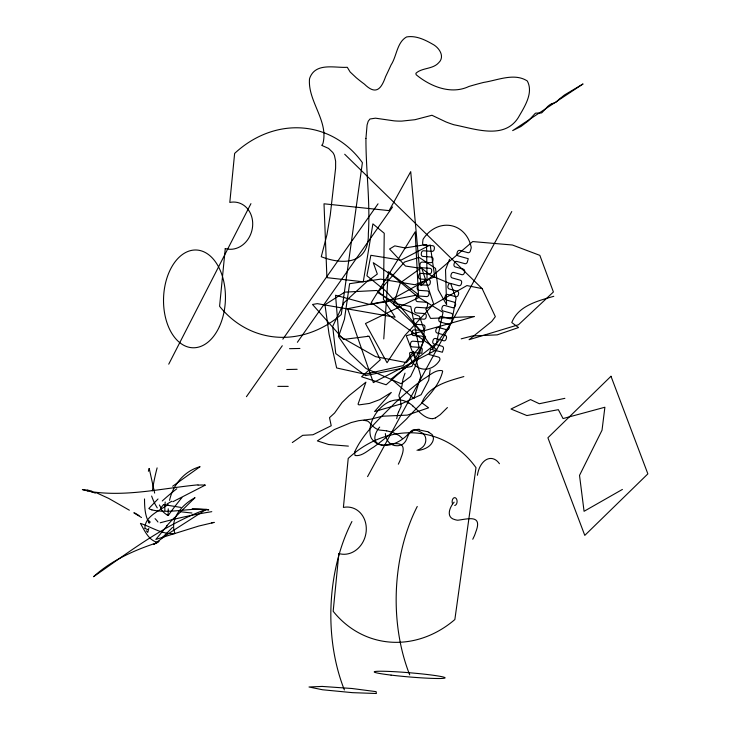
<?xml version="1.0" encoding="UTF-8"?>
<svg xmlns="http://www.w3.org/2000/svg" width="730" height="730" viewBox="0 0 730 730"><rect width="100%" height="100%" fill="white"/><g stroke="black" fill="none" stroke-linecap="round" stroke-linejoin="round"><path stroke-width="1.09" d="M144.513 498.946C144.576 507.076 144.878 515.918 149.239 523.054M383.761 338.939L388.397 271.679L418.637 294.728L347.635 308.708L373.34 382.611L436.786 349.67L371.287 302.53L415.178 231.848L418.618 297.594L365.474 323.545L387.055 362.728L404.849 335.499L433.638 303.999L421.566 267.6L400.405 282.802L393.488 304.547L419.458 316.336L424.385 330.517L422.643 343.428L414.932 367.299L410.598 376.443L401.026 383.706L366.086 368.541L350.044 353.329L338.528 336.658L344.423 319.329L349.606 283.696L380.713 279.134L414.932 284.727L434.724 276.825L430.189 244.97L400.98 260.154L370.867 255.308L366.898 275.757L385.723 291.024L397.777 303.99L410.762 306.509L419.175 347.717L406.455 362.609L375.576 356.66L338.893 335.873L335.545 295.248L369.234 304.364L387.603 301.645L427.068 279.891L426.53 244.504L405.031 247.945L394.802 245.873L389.546 249.012L405.478 266.048L422.013 268.512L430.946 275.584L450.812 283.842L456.067 298.497L451.441 322.852L432.771 348.84L420.215 330.58L394.392 304.83L376.844 290.476L344.752 292.137L324.969 304.72L329.057 334.139L336.649 367.966L364.936 374.216L403.115 365.648L413.636 351.358L420.827 376.315L413.91 398.562L391.225 378.961L436.412 343.328L443.019 312.404L417.159 296.362L393.023 275.995L373.267 262.69L377.328 274.051L366.478 282.008L344.031 302.676L332.688 326.447L335.754 353.557L365.557 375.585L411.884 366.387L425.636 336.932L399.237 305.359L377.729 292.575L404.548 262.015L419.111 257.362L435.536 268.421L438.183 289.71L446.596 304.684L445.528 269.772L449.525 259.296M168.247 508.81L168.128 515.143A5.63 3.34 -22.6 0 0 168.155 515.343L168.055 515.389M430.152 369.635L428.702 380.211L421.091 394.72L401.491 403.809L374.581 411.537L391.307 392.457L379.691 399.648L369.48 403.425L358.959 404.894L358.029 404.174L365.922 382.155L349.141 395.587L342.087 402.467L334.614 413.007L329.513 417.651L331.219 425.754L312.96 434.77L302.713 435.326L292.301 442.544M147.843 532.051L148.829 528.347M396.691 418.664L397.558 414.64A12.72 8.048 -88 0 1 398.571 411.939M405.004 373.176L402.923 379.326L402.02 385.504A11.707 7.4 -88 0 1 401.628 387L398.972 395.14A3.632 2.3 -88 0 0 399 396.189L400.177 399.739A17.356 10.977 -88 0 1 400.569 400.861L401.135 406.272L398.571 411.939M148.373 471.27L149.002 468.724M169.552 500.333C172.91 484.802 184.453 470.886 200.084 466.671L172.672 486.235M367.062 336.53L367.829 336.129M168.739 364.17L250.938 203.652M398.334 464.189L400.031 460.584A36.746 23.241 -88 0 0 401.235 457.208C408.435 439.232 394.154 443.776 383.396 445.163A30.988 19.601 -88 0 1 380.44 444.561C371.114 442.28 375.247 432.014 379.7 427.096M472.775 539.242L474.464 535.637A36.746 23.241 -88 0 0 475.668 532.27C482.868 514.294 468.587 518.838 457.829 520.225A30.988 19.601 -88 0 1 454.872 519.623C445.555 517.342 449.68 507.076 454.142 502.149M367.573 476.635L511.776 211.545M282.848 339.167L378.04 203.816M246.43 396.7L282.273 345.728M297.384 342.288L392.585 206.946M163.456 504.676L163.839 504.658A4.69 3.121 7.5 0 1 164.141 504.713L180.876 507.414M160.545 508.308L163.182 505.023A8.012 5.229 4.6 0 1 163.356 504.813M378.386 410.178C372.692 417.14 368.44 426.493 370.393 435.627A12.711 9.919 -82.7 0 0 371.543 438.557C380.85 451.815 400.168 443.502 408.672 433.51M167.188 525.682L155.828 539.433L198.761 526.047L214.237 522.388L211.536 522.872M174.397 517.898L195.029 497.65C182.628 504.375 169.296 518.309 174.935 533.548C162.544 534.862 151.731 527.087 140.415 523.373C144.595 530.591 148.838 540.784 157.926 542.427C134.84 550.019 111.608 560.111 93.54 576.718C129.31 551.807 164.934 524.24 206.207 509.367L168.165 533.831L153.61 544.525L159.158 541.249M447.426 407.55L440.199 414.704L435.436 417.989M158.027 498.992L149.057 508.272A8.97 6.342 -10.2 0 0 148.893 508.454M168.092 504.476C159.843 510.726 144.513 516.265 144.932 528.557M622.407 489.428L584.064 511.301L579.52 475.403L602.031 430.189L604.887 407.24L563.058 418.564L558.35 409.667L526.868 415.562L511 409.01L530.537 399.584L539.324 403.736L564.883 398.334M172.91 501.711L205.02 485.258M205.322 485.094L204.555 484.976M410.114 432.616L412.705 431.375M551.834 103.751L555.667 102.373A26.563 11.132 81.9 0 0 556.388 101.908L559.171 99.216A52.514 22.019 81.9 0 1 560.567 98.03L562.109 96.926A33.297 13.961 81.9 0 0 562.72 96.424L563.186 96.004A61.128 25.632 81.9 0 1 564.901 94.727L583.051 83.95L512.652 130.615L520.946 126.491L528.328 120.915A95.055 39.849 81.9 0 0 530.445 118.57L535.236 113.378A16.224 6.807 81.9 0 1 535.993 113.104L541.085 113.031A20.841 8.742 81.9 0 0 542.061 112.557L546.442 107.876A57.424 24.072 81.9 0 1 551.834 103.715M390.304 401.409C396.344 398.863 403.553 399.438 408.964 403.206M553.787 296.298C538.074 300.851 518.282 305.605 511.785 322.55L518.546 327.551L497.212 334.86L472.328 335.946L461.187 338.848M463.851 376.561C448.138 381.106 428.337 385.869 421.849 402.814L428.601 407.815L407.267 415.124L382.383 416.209L371.241 419.111L358.403 420.736L351.203 422.551L334.349 429.541L317.358 440.902L328.673 444.515L348.383 446.121M418.81 450.355C424.112 449.498 429.906 447.143 432.452 442.088A6.424 4.051 -65.6 0 0 433.41 437.772L432.169 434.56L428.765 432.297M432.717 418.71C424.887 418.774 419.567 411.948 414.166 407.23A54.212 53.144 -65.6 0 0 412.797 406.053M198.022 484.83C161.476 488.333 124.52 497.559 87.755 491.098M289.527 348.694L299.911 348.465M286.753 369.526L297.137 369.289M277.838 386.371L288.213 386.38M419.166 429.934L427.169 431.613M364.014 420.343L367.254 420.954A13.906 8.796 -88 0 1 368.705 421.858L371.415 424.687A32.667 20.659 -88 0 0 377.255 429.276L378.122 429.651A23.606 14.938 -88 0 0 379.39 430.043L384.61 430.59A58.254 36.847 -88 0 1 386.115 430.782L386.644 430.873M82.846 489.547L82.663 489.547A8.723 7.884 -30.8 0 0 82.362 489.52M206.918 509.814L208.415 509.896A9.8 4.088 5.1 0 0 208.698 509.905M206.453 509.786L192.236 508.71M410.132 352.398L421.83 353.229L422.232 349.843A2.281 1.962 -75.2 0 0 420.535 347.443L412.176 346.85A2.281 1.962 -75.2 0 1 410.47 344.451L410.607 343.319A2.281 1.962 -75.2 0 1 412.851 341.193L421.21 341.786A2.281 1.962 -75.2 0 0 423.455 339.669L423.582 338.537A2.281 1.962 -75.2 0 0 421.885 336.138L413.518 335.545A2.281 1.962 -75.2 0 1 411.82 333.145L411.957 332.013A2.281 1.962 -75.2 0 1 414.193 329.896L422.56 330.489A2.281 1.962 -75.2 0 0 424.796 328.363L424.933 327.241A2.281 1.962 -75.2 0 0 423.236 324.841L414.868 324.248A2.281 1.962 -75.2 0 1 413.171 321.839L413.308 320.716A2.281 1.962 -75.2 0 1 415.543 318.59L423.911 319.183A2.281 1.962 -75.2 0 0 426.147 317.066L426.284 315.935A2.281 1.962 -75.2 0 0 424.586 313.535L416.219 312.942A2.281 1.962 -75.2 0 1 414.521 310.542L414.658 309.41A2.281 1.962 -75.2 0 1 416.894 307.293L425.262 307.887A2.281 1.962 -75.2 0 0 427.497 305.76L427.634 304.629A2.281 1.962 -75.2 0 0 425.937 302.229L417.569 301.636A2.281 1.962 -75.2 0 1 415.872 299.236L416.009 298.105A2.281 1.962 -75.2 0 1 418.244 295.988L426.612 296.581A2.281 1.962 -75.2 0 0 428.848 294.464L428.984 293.332A2.281 1.962 -75.2 0 0 427.287 290.932L418.92 290.339A2.281 1.962 -75.2 0 1 417.222 287.939L417.359 286.808A2.281 1.962 -75.2 0 1 419.595 284.682L427.962 285.284A2.281 1.962 -75.2 0 0 430.198 283.158L430.335 282.026A2.281 1.962 -75.2 0 0 428.638 279.626L420.27 279.033A2.281 1.962 -75.2 0 1 418.573 276.634L418.71 275.502A2.281 1.962 -75.2 0 1 420.945 273.385L429.313 273.978A2.281 1.962 -75.2 0 0 431.549 271.852L431.685 270.73A2.281 1.962 -75.2 0 0 429.988 268.33L421.621 267.737A2.281 1.962 -75.2 0 1 419.923 265.337L420.06 264.205A2.281 1.962 -75.2 0 1 422.296 262.079L430.663 262.672A2.281 1.962 -75.2 0 0 432.899 260.555L433.036 259.424A2.281 1.962 -75.2 0 0 431.339 257.024L422.971 256.431A2.281 1.962 -75.2 0 1 421.274 254.031L421.411 252.899A2.281 1.962 -75.2 0 1 423.646 250.782L432.014 251.376A2.281 1.962 -75.2 0 0 434.25 249.249L434.387 248.118A2.281 1.962 -75.2 0 0 432.689 245.718L424.322 245.125A2.281 1.962 -75.2 0 1 422.624 242.725L423.026 239.34A31.253 26.882 -75.2 0 1 450.401 225.515A31.253 26.882 -75.2 0 1 471.16 247.078A2.281 1.962 -75.2 0 1 471.124 248.273L470.375 250.983A2.281 1.962 -75.2 0 1 467.875 252.662L459.836 250.417A2.281 1.962 -75.2 0 0 457.336 252.087L457.035 253.191A2.281 1.962 -75.2 0 0 458.321 255.92L468.258 258.694L467.346 261.997A2.281 1.962 -75.2 0 1 464.846 263.667L456.807 261.431A2.281 1.962 -75.2 0 0 454.306 263.101L454.005 264.205A2.281 1.962 -75.2 0 0 455.292 266.934L463.331 269.178A2.281 1.962 -75.2 0 1 464.618 271.907L464.316 273.011A2.281 1.962 -75.2 0 1 461.816 274.681L453.777 272.436A2.281 1.962 -75.2 0 0 451.277 274.115L450.976 275.219A2.281 1.962 -75.2 0 0 452.262 277.947L460.301 280.192A2.281 1.962 -75.2 0 1 461.588 282.921L461.287 284.016A2.281 1.962 -75.2 0 1 458.796 285.695L450.748 283.45A2.281 1.962 -75.2 0 0 448.257 285.129L447.946 286.224A2.281 1.962 -75.2 0 0 449.233 288.961L457.281 291.197A2.281 1.962 -75.2 0 1 458.568 293.935L458.257 295.029A2.281 1.962 -75.2 0 1 455.766 296.709L447.718 294.464A2.281 1.962 -75.2 0 0 445.227 296.143L444.917 297.238A2.281 1.962 -75.2 0 0 446.203 299.966L454.252 302.211A2.281 1.962 -75.2 0 1 455.538 304.939L455.237 306.043A2.281 1.962 -75.2 0 1 452.737 307.722L444.698 305.478A2.281 1.962 -75.2 0 0 442.197 307.148L441.896 308.252A2.281 1.962 -75.2 0 0 443.183 310.98L451.222 313.225A2.281 1.962 -75.2 0 1 452.509 315.953L452.208 317.057A2.281 1.962 -75.2 0 1 449.707 318.727L441.668 316.491A2.281 1.962 -75.2 0 0 439.168 318.161L438.867 319.265A2.281 1.962 -75.2 0 0 440.154 321.994L448.193 324.239A2.281 1.962 -75.2 0 1 449.479 326.967L449.178 328.071A2.281 1.962 -75.2 0 1 446.678 329.741L438.639 327.496A2.281 1.962 -75.2 0 0 436.138 329.175L435.837 330.279A2.281 1.962 -75.2 0 0 437.124 333.008L445.163 335.252A2.281 1.962 -75.2 0 1 446.45 337.981L446.149 339.076A2.281 1.962 -75.2 0 1 443.648 340.755L435.609 338.51A2.281 1.962 -75.2 0 0 433.109 340.189L432.808 341.284A2.281 1.962 -75.2 0 0 434.095 344.022L442.134 346.257A2.281 1.962 -75.2 0 1 443.42 348.995L442.371 352.234L430.636 349.214L429.176 354.506L438.538 357.116A2.281 1.962 -75.2 0 1 439.515 360.556A19.226 16.535 -75.2 0 1 421.502 368.76A19.226 16.535 -75.2 0 1 409.566 353.055M87.235 490.003L91.834 491.126M482.147 288.615L466.917 285.576L425.736 309.109L430.609 318.417L474.509 316.51L406.263 335.763L415.197 359.005L386.152 384.774L361.587 376.771L380.293 359.799L369.106 336.202L343.52 339.432L312.522 304.474L317.295 303.643L395.122 317.231L383.414 299.245L384.236 233.262L372.893 223.873L363.275 281.816L326.921 277.646L324.01 203.798L389.108 210.623L410.716 171.65L421.018 285.585L472.711 241.566L512.442 245.015L539.844 255.363L553.404 291.991L518.501 324.74L469.08 339.696L491.728 321.446L495.341 316.647L482.147 288.615L344.688 154.24M151.84 509.896C169.807 513.865 188.167 507.943 206.289 509.376A8.559 3.969 3.1 0 1 208.579 509.786M95.776 492.467L108.752 498.435L129.374 510.215M395.195 433.474L399.292 435.618L402.358 438.438M133.736 512.807L141.511 517.515M167.936 515.316L167.179 514.805M147.715 532.106L146.265 530.792M148.473 522.333L149.084 522.899M161.476 508.564L159.359 504.968M154.66 493.088L149.212 468.468M385.34 433.556A13.487 8.532 -88 0 0 386.362 438.237C387.904 442.581 392.147 445.875 396.837 445.747A35.587 22.511 -88 0 0 398.58 445.647L402.002 444.634A14.664 9.271 -88 0 0 405.898 440.674C408.088 436.43 410.151 427.415 416.775 430.298A79.533 50.306 -88 0 1 418.454 430.974L419.54 431.476A48.883 30.916 -88 0 1 421.712 432.671C427.433 435.491 426.868 444.287 421.976 447.645A31.49 19.92 -88 0 1 420.343 448.767A29.757 18.825 -88 0 1 417.003 450.3M164.898 510.507A82.709 46.081 -39.7 0 1 165.217 502.021M167.106 514.924A42.887 29.903 -53.8 0 1 160.874 509.166M157.269 507.898A75.427 47.715 -74 0 1 151.63 496.044M152.378 490.815A77.781 23.588 -70.7 0 1 157.114 467.884M148.637 520.554A43.408 16.753 4 0 1 150.307 522.178M155.052 518.638A79.123 23.661 12.9 0 1 157.945 521.996M134.612 512.898A135.205 4.28 29.4 0 1 139.065 515.572M91.478 491.847A63.474 53.372 -16.2 0 1 95.393 493.133M82.819 489.784A27.202 24.528 -29.6 0 1 87.162 490.231M87.837 490.907A30.697 20.969 -0.6 0 1 83.083 489.702M198.049 485.176A34.511 33.133 -38.4 0 1 204.464 485.121M167.051 503.992A212.749 110.522 -8 0 1 171.879 501.2M147.816 529.56A52.77 18.615 -32.1 0 1 145.161 528.392M168.557 515.097A105.914 19.819 -44.4 0 1 181.916 497.595M191.944 512.998A216.135 148.774 6.8 0 1 180.246 511.666M151.886 509.841A11.57 6.552 3.6 0 1 149.276 508.874M162.261 500.981A190.484 126.235 -15.5 0 1 176.779 488.79M172.517 527.361A149.723 8.723 -51.4 0 1 161.449 538.265M160.217 522.789A177.353 62.287 -10.6 0 1 211.782 511.666M166.696 525.901A140.516 30.423 -36.5 0 1 173.904 518.09M435.418 417.861A8.979 6.88 -48.4 0 1 432.726 418.618M409.083 403.024A40.278 39.529 -43.7 0 1 412.897 405.944M378.478 410.251A31.034 30.724 44.5 0 1 390.258 401.299M408.636 433.456A22.064 21.854 -66.1 0 1 410.087 432.562M412.423 430.81A13.596 10.184 -19.4 0 1 419.294 429.304M427.342 431.53A36.345 16.753 -2.5 0 1 428.93 432.224M386.644 430.864A103.414 65.417 -88 0 1 395.185 433.52M409.712 674.867A144.805 91.597 -88 0 1 417.25 506.474M344.377 689.932A144.805 91.597 -88 0 1 351.924 521.53M452.472 503.654A3.915 2.482 -88 0 1 453.722 497.96A3.915 2.482 -88 0 1 457.044 500.643A3.915 2.482 -88 0 1 454.717 505.47M477.402 475.267A20.969 13.259 -88 0 1 486.518 459.535A20.969 13.259 -88 0 1 499.448 463.723M365.94 138.39C365.803 170.163 370.393 201.891 368.34 233.664C369.042 263.95 343.638 265.364 321.264 256.723L326.93 234.795L330.243 215.231L335.608 168.146L335.636 161.23L334.486 155.718A15.923 13.697 -75.2 0 0 332.789 152.47L328.582 148.418L321.711 145.361A7.656 6.579 -75.2 0 0 322.925 143.564C328.81 120.952 307.731 101.351 309.493 79.05A11.89 10.229 -75.2 0 1 310.551 76.194C317.194 62.616 335.417 68.082 347.288 67.288L350.144 71.996L356.194 77.681A195.859 168.429 -75.2 0 0 364.352 84.087C375.767 95.283 381.078 89.462 385.595 76.641A503.426 432.926 -75.2 0 0 391.088 64.888C396.819 56.137 396.828 42.45 406.564 36.956C415.689 35.314 424.723 39.648 432.443 44.083C438.986 47.34 445.355 56.529 438.639 62.789C432.698 69.441 422.013 67.543 415.881 73.31L416.137 74.706C430.253 86.432 451.012 94.982 468.925 86.469A415.963 357.709 -75.2 0 1 483.771 82.39C497.65 80.273 514.376 72.553 527.306 80.993C533.803 93.093 524.25 107.164 518.254 117.649C504.102 139.996 474.628 128.726 453.941 124.766A168.265 144.704 -75.2 0 1 445.975 121.937L431.941 115.267L414.978 119.702L401.829 121.098A92.792 79.798 -75.2 0 1 394.063 120.852L375.457 118.178L369.991 118.999L368.221 121.226L367.071 125.003L365.94 138.39M225.269 248.529L219.584 306.281A105.686 90.885 -75.2 0 0 341.266 314.548L362.399 162.662A105.686 90.885 -75.2 0 0 234.631 153.419L229.804 202.429A23.825 20.486 -75.2 0 1 252.58 226.565A23.825 20.486 -75.2 0 1 225.269 248.529M338.857 553.523L333.172 611.284A105.686 90.885 -75.2 0 0 454.854 619.542L475.987 467.665A105.686 90.885 -75.2 0 0 348.219 458.422L343.401 507.423A23.825 20.486 -75.2 0 1 366.168 531.559A23.825 20.486 -75.2 0 1 338.857 553.523M354.524 452.262L355.054 455.511C361.952 456.606 367.847 450.328 373.486 447.207C385.285 438.703 396.18 429.003 406.619 418.901C419.403 404.265 437.9 390.732 442.672 371.315L442.124 370.621C435.226 369.517 429.34 375.795 423.701 378.925C413.363 386.343 403.763 394.729 394.51 403.444C379.901 418.39 363.248 432.908 354.524 452.262M610.983 376.269L547.902 437.772L584.785 535.382L647.866 473.87L610.983 376.269M322.103 686.428L309.009 686.994L322.55 689.768L352.535 692.661L376.379 693.5L376.123 691.648L351.97 688.5L322.103 686.428M219.401 326.593A48.91 30.934 -88 0 0 197.958 250.144A48.91 30.934 -88 0 0 166.102 319.904A48.91 30.934 -88 0 0 219.401 326.593M391.034 675.104A35.496 2.099 4.8 0 0 445.072 677.887A35.496 2.099 4.8 0 0 393.032 671.618A35.496 2.099 4.8 0 0 391.034 675.104"/></g></svg>
